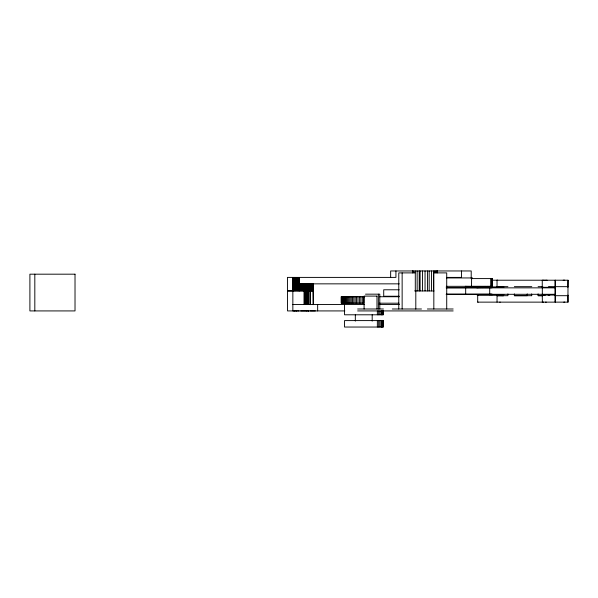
<?xml version="1.0" encoding="UTF-8"?>
<svg xmlns="http://www.w3.org/2000/svg" width="598" height="598" viewBox="0 0 598 598"><rect width="100%" height="100%" fill="white"/><g stroke="black" fill="none" stroke-linecap="round" stroke-linejoin="round"><path stroke-width="0.9" d="M344.844 310.923L287.526 310.923L287.511 290.949L292.848 290.942L292.856 310.923L294.209 310.923M310.512 304.666L310.504 290.942M313.225 304.666L313.173 283.848M344.538 304.479L344.538 314.795L383.198 314.795L383.183 310.923M377.36 327.039L377.36 320.595M378.691 327.039L378.691 320.595M379.872 327.039L379.872 320.595M381.15 327.039L381.15 320.595M381.681 327.039L381.681 320.595M382.653 327.039L382.653 320.595M383.109 327.039L383.183 320.595L383.183 327.039L344.53 327.039L344.538 320.595L383.198 320.595M415.804 309.106L415.804 290.942M567.936 295.046L568.048 302.139L477.69 302.132L477.69 295.046L478.123 295.046M497.035 302.132L497.035 295.046M497.035 287.309L497.035 280.215M497.753 295.689L497.753 295.046M497.753 287.309L497.753 286.666M498.433 295.689L498.433 295.046M498.433 287.309L498.433 286.666M499.091 295.689L499.091 295.046M499.091 287.309L499.091 286.666M499.704 295.689L499.704 295.046M499.704 287.309L499.704 286.666M500.279 295.689L500.279 295.046M500.279 287.309L500.279 286.666M500.818 295.689L500.818 295.046M500.818 287.309L500.818 286.666M501.303 295.689L501.303 295.046M501.303 287.309L501.303 286.666M501.752 295.689L501.752 295.046M501.752 287.309L501.752 286.666M502.148 295.689L502.148 295.046L503.471 295.046L503.359 295.689L503.359 295.046M502.148 287.309L502.148 286.666M502.492 295.689L502.492 295.046M502.492 287.309L502.492 286.666M502.791 295.689L502.791 295.046M492.274 287.309L502.791 287.309L502.791 286.666M503.038 295.689L503.038 295.046M503.038 287.309L503.038 286.666M503.224 295.689L503.441 295.046M503.441 286.659L503.359 287.309C503.21 285.597 503.942 287.967 502.791 287.309M507.896 293.887L507.896 295.689L497.035 295.689L503.471 295.689M531.779 295.689L514.355 295.689L514.355 293.887M527.227 293.887L527.227 295.689L514.355 295.689M531.659 295.689L531.659 293.887M542.521 295.689L538.11 295.689L538.11 293.887M542.371 302.139L542.259 295.046L545.451 295.046M555.161 287.309L542.259 287.309L542.259 280.215L544.427 280.215M548.695 287.309L548.695 286.666M549.442 287.309L549.442 286.666M550.212 287.309L550.212 286.666M550.997 287.309L550.997 286.666M551.805 287.309L551.805 286.666M552.627 287.309L552.627 286.666M553.464 287.309L553.464 286.666M554.301 287.309L554.301 286.666M567.936 302.139L568.018 280.215L567.936 287.309M310.384 310.93L315.348 310.923M313.292 304.554L313.075 283.848M298.178 310.93L299.015 310.93M300.697 310.93L301.534 310.923A12.498 0.493 0.4 0 0 303.971 310.915A12.379 0.441 0.8 0 0 306.288 310.915M545.511 280.215L547.11 280.215M542.259 287.309L543.238 287.309M477.69 302.132L478.123 302.132M500.227 302.132L499.741 302.132M542.259 302.139L543.589 302.139M415.019 272.89L398.784 272.89L398.769 308.994M446.699 277.405L461.551 277.405L461.551 270.961M446.594 277.943L472.51 277.943M471.605 278.586L492.408 278.586L492.408 286.965M564.744 280.215L563.196 280.215M491.96 280.215L567.995 280.223M496.938 280.215L497.671 280.215M299.194 283.848L399.255 283.848M446.272 286.322L490.681 286.322M497.035 286.666L507.896 286.666M514.355 286.666L531.779 286.666M538.11 286.666L542.715 286.666M555.213 286.674L567.801 286.666M465.394 286.322L465.394 286.965L503.927 287.077M548.082 287.309L548.792 287.309M446.684 287.72L492.161 287.72L492.117 278.586M446.13 287.855L555.452 287.855M399.217 289.783L383.714 289.783L383.714 296.234L399.217 296.234M313.292 290.934L287.444 290.942L287.444 277.405L395.928 277.405L395.928 270.961M414.706 290.942L434.036 290.942M365.498 294.164L379.782 294.164L379.797 308.994M446.684 294.164L492.161 294.164L492.161 294.807M446.13 294.298L555.452 294.298M476.853 294.807L503.927 294.807M502.148 295.046L477.69 295.046M555.161 295.046L542.259 295.046M548.074 295.046L549.816 295.046M538.11 295.689L542.715 295.689M555.213 295.696L567.936 295.689M376.964 296.1L364.1 296.1L364.085 308.994M364.72 296.743L341.196 296.743L341.241 303.193L363.793 303.193L363.793 296.743M379.416 296.743L399.06 296.743M545.555 302.139L546.243 302.139M564.751 302.139L563.794 302.139M379.214 303.193L399.06 303.193M292.856 304.479L364.309 304.479M379.214 304.479L399.457 304.479M357.634 308.994L383.423 308.994M392.318 308.994L421.478 308.994M427.383 308.994L453.164 308.994M357.634 310.923L453.164 310.923M296.533 310.923L297.356 310.93M308.486 310.923L309.129 310.93M310.377 290.942L310.377 304.479M309.114 290.942L309.121 304.479M308.486 304.479L308.404 283.848M307.798 290.942L307.806 304.479M307.095 290.942L307.103 304.479M306.355 290.942L306.363 304.479M305.6 290.942L305.608 304.479M304.816 290.942L304.823 304.479M304.016 290.942L304.023 304.479M542.319 287.855L542.319 294.298M491.75 278.586L491.75 286.965M491.279 287.077L491.279 287.72M491.279 294.164L491.279 294.807M490.681 278.586L490.681 286.965M490.39 287.077L490.39 287.72M490.39 294.164L490.39 294.807M490.181 286.322L490.181 286.965M489.71 287.855L489.71 294.298M489.672 286.322L489.672 286.965M489.508 287.077L489.508 287.72M489.508 294.164L489.508 294.807M489.119 286.322L489.119 286.965M488.626 287.077L488.626 287.72M488.529 286.322L488.529 286.965M487.893 286.322L487.893 286.965M487.751 287.077L487.751 287.72M487.221 286.322L487.221 286.965M486.884 287.077L486.884 287.72M486.51 286.322L486.51 286.965M486.039 287.077L486.039 287.72M485.763 286.322L485.763 286.965M485.21 287.077L485.21 287.72M484.993 286.322L484.993 286.965M484.402 287.077L484.402 287.72M484.193 286.322L484.193 286.965M483.625 287.077L483.625 287.72M483.371 286.322L483.371 286.965M482.87 287.077L482.87 287.72M482.534 286.322L482.534 286.965M482.152 287.077L482.152 287.72M481.674 286.322L481.674 286.965M481.465 287.077L481.465 287.72M480.807 286.322L480.814 287.72M480.209 287.077L480.209 287.72M479.932 286.322L479.932 286.965M479.648 287.077L479.648 287.72M479.133 287.077L479.133 287.72M479.05 286.322L479.05 286.965M478.669 287.077L478.669 287.72M478.25 287.077L478.25 287.72M478.168 286.322L478.168 286.965M477.884 287.077L477.884 287.72M477.57 287.077L477.57 287.72M477.286 286.322L477.316 287.72M477.114 287.077L477.114 287.72M476.883 287.077L476.883 287.72M476.853 287.077L476.853 287.72M476.419 286.322L476.419 286.965M475.552 286.322L475.552 286.965M474.707 286.322L474.707 286.965M473.878 286.322L473.878 286.965M473.07 286.322L473.07 286.965M472.285 286.322L472.285 286.965M471.605 277.943L471.53 286.965M471.209 278.698L471.209 270.961L390.651 270.961L390.651 277.405M470.805 286.322L470.805 286.965M470.118 286.322L470.118 286.965M469.467 286.322L469.467 286.965M468.854 286.322L468.854 286.965M468.286 286.322L468.286 286.965M467.763 286.322L467.763 286.965M467.292 286.322L467.292 286.965M466.866 286.322L466.866 286.965M466.492 286.322L466.492 286.965M466.171 286.322L466.171 286.965M465.902 286.322L465.902 286.965M465.693 286.322L465.693 286.965M465.678 287.855L465.678 294.298M465.536 286.965L465.536 286.322L465.438 286.965M446.721 308.994L446.721 272.89L433.842 272.89L433.827 308.994M437.422 270.961L437.422 272.8M437.145 270.961L437.145 272.778M436.518 270.961L436.518 272.778M435.695 270.961L435.695 272.778M434.679 270.961L434.679 272.778M433.505 270.961L433.505 290.942M431.464 270.961L431.464 290.942M429.177 270.961L429.177 290.942M427.555 270.961L427.555 290.942M425.043 270.961L425.043 290.942M422.524 270.961L422.524 290.942M420.095 270.961L420.095 290.942M419.213 270.961L419.213 290.942M417.157 270.961L417.157 290.942M415.296 270.961L415.296 290.942M413.801 270.961L413.801 272.778M412.732 270.961L412.732 272.778M412.478 270.961L412.478 272.8M402.14 272.89L402.14 308.994M383.109 310.923L383.109 314.795M382.653 310.923L382.653 314.795M381.681 310.923L381.681 314.795M381.15 310.923L381.15 314.795M379.872 310.923L379.872 314.795M378.691 310.923L378.691 314.795M378.37 294.164L378.37 308.994M377.36 310.923L377.36 314.795M376.979 296.1L376.979 308.994M372.188 314.795L372.188 321.111M362.313 296.743L362.313 303.193M360.848 296.743L360.848 303.193M359.391 296.743L359.391 303.193M357.948 296.743L357.948 303.193M356.535 296.743L356.535 303.193M355.324 314.795L355.324 321.111M355.152 296.743L355.152 303.193M353.807 296.743L353.807 303.193M352.506 296.743L352.506 303.193M351.25 296.743L351.25 303.193M350.047 296.743L350.047 303.193M348.903 296.743L348.903 303.193M347.827 296.743L347.827 303.193M346.818 296.743L346.818 303.193M345.876 296.743L345.876 303.193M345.016 296.743L345.016 303.193M344.231 296.743L344.231 303.193M343.536 296.743L343.536 303.193M342.923 296.743L342.923 303.193M342.4 296.743L342.4 303.193M341.974 296.743L341.974 303.193M341.637 296.743L341.622 303.193M341.391 296.743L341.383 303.193M317.65 304.479L317.65 310.923M313.031 283.848L313.031 290.942M312.851 283.848L312.851 290.942M312.627 283.848L312.627 290.942M312.35 283.848L312.35 290.942M312.014 283.848L312.014 290.942M311.633 283.848L311.633 290.942M311.207 283.848L311.207 290.942L310.803 290.942L310.728 283.848M309.644 283.848L309.644 290.942M309.039 283.848L309.039 290.942M307.723 283.848L307.723 290.942M307.021 283.848L307.021 290.942M306.281 283.848L306.281 290.942M305.526 283.848L305.526 290.942M304.741 283.848L304.741 290.942M303.941 283.848L303.941 290.942M303.119 283.848L303.119 290.942M302.289 283.848L302.289 290.942M301.452 283.848L301.452 290.942M300.615 283.848L300.615 290.942M299.77 283.848L299.77 290.942M299.194 277.405L299.194 290.942M298.925 277.405L298.925 290.942M298.096 277.405L298.096 290.942M297.266 277.405L297.266 290.942M296.451 277.405L296.451 290.942M295.659 277.405L295.659 290.942M294.881 277.405L294.881 290.942M294.134 277.405L294.134 290.942M293.401 277.405L293.401 290.942M34.819 274.183L34.819 310.923M296.488 310.93A12.939 0.553 -1 0 1 294.134 310.93M308.575 310.93A12.281 0.396 1.2 0 1 306.445 310.93M555.161 280.215L555.221 302.139L555.221 280.223M75.019 274.183L29.9 274.183L29.9 310.923L75.019 310.923L75.019 274.183M292.773 290.942L292.773 277.405L292.706 290.942"/></g></svg>
